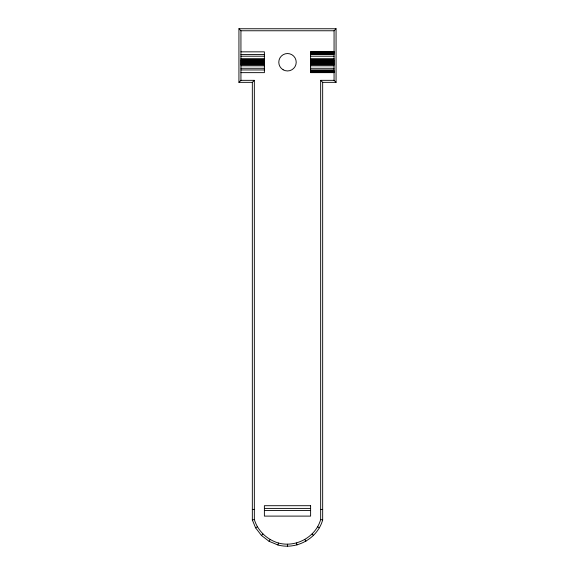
<?xml version="1.0" encoding="UTF-8"?>
<svg xmlns="http://www.w3.org/2000/svg" width="575" height="575" viewBox="0 0 575 575"><rect width="100%" height="100%" fill="white"/><g stroke="black" fill="none" stroke-linecap="round" stroke-linejoin="round"><path stroke-width="0.86" d="M322.668 82.34L336.066 82.34L334.061 80.335L320.663 80.335L322.668 82.34L322.668 519.951C317.479 538.581 296.527 550.059 277.962 544.992L278.487 543.037C267.188 539.731 257.715 530.919 254.337 519.556L254.337 80.335L240.939 80.335L238.934 82.34L252.332 82.34L254.337 80.335M278.487 543.037C295.952 547.795 315.711 537.072 320.663 519.556L320.663 80.335M252.332 82.34L252.332 519.951L255.595 527.828L261.445 535.462L269.078 541.312L270.092 539.558M238.934 82.34L238.934 28.75L240.939 30.762L334.061 30.762L336.066 28.75L336.066 82.34M261.445 535.462L262.883 534.024M255.595 527.828L257.348 526.815M252.332 519.951L254.337 519.556M238.934 28.75L336.066 28.75M240.939 51.843L264.385 51.843L264.385 72.644L240.939 72.644M334.061 51.843L310.615 51.843L310.615 72.644L334.061 72.644M310.615 51.93L334.061 51.93M310.615 52.181L334.061 52.181M310.615 52.584L334.061 52.584M310.615 53.13L334.061 53.13M310.615 53.791L334.061 53.791M240.939 54.539L264.385 54.539M310.615 54.539L334.061 54.539M240.939 56.213L264.385 56.213M310.615 56.213L334.061 56.213M240.939 58.672L264.385 58.672M310.615 58.672L334.061 58.672M240.939 59.678L264.385 59.678M310.615 59.678L334.061 59.678M240.939 60.267L264.385 60.267M310.615 60.267L334.061 60.267M240.939 60.907L264.385 60.907M310.615 60.907L334.061 60.907M240.939 61.568L264.385 61.568M310.615 61.568L334.061 61.568M240.939 62.244L264.385 62.244M310.615 62.244L334.061 62.244M240.939 62.919L264.385 62.919M310.615 62.919L334.061 62.919M240.939 63.588L264.385 63.588M310.615 63.588L334.061 63.588M240.939 64.22L264.385 64.22M310.615 64.22L334.061 64.22M240.939 64.81L264.385 64.81M310.615 64.81L334.061 64.81M240.939 65.823L264.385 65.823M310.615 65.823L334.061 65.823M240.939 68.274L264.385 68.274M310.615 68.274L334.061 68.274M240.939 69.949L264.385 69.949M310.615 69.949L334.061 69.949M310.615 70.696L334.061 70.696M310.615 71.358L334.061 71.358M310.615 71.904L334.061 71.904M310.615 72.313L334.061 72.313M310.615 72.558L334.061 72.558M264.385 508.401L310.615 508.401M252.332 509.407L254.337 509.407M320.663 509.407L322.668 509.407M264.385 510.492L310.615 510.492M320.663 519.556L322.668 519.951M269.078 541.312L277.962 544.992M317.652 526.815L319.405 527.828M312.117 534.024L313.555 535.462M304.908 539.558L305.922 541.312M296.513 543.037L297.038 544.992M334.061 30.762L334.061 80.335M287.5 544.223L287.5 546.25M240.939 30.762L240.939 80.335M310.615 505.705L264.385 505.705L264.385 516.106L310.615 516.106L310.615 505.705M283.144 69.791A8.711 8.711 0 0 0 296.211 62.244A8.711 8.711 0 0 0 283.144 54.704A8.711 8.711 0 0 0 283.144 69.791"/></g></svg>
